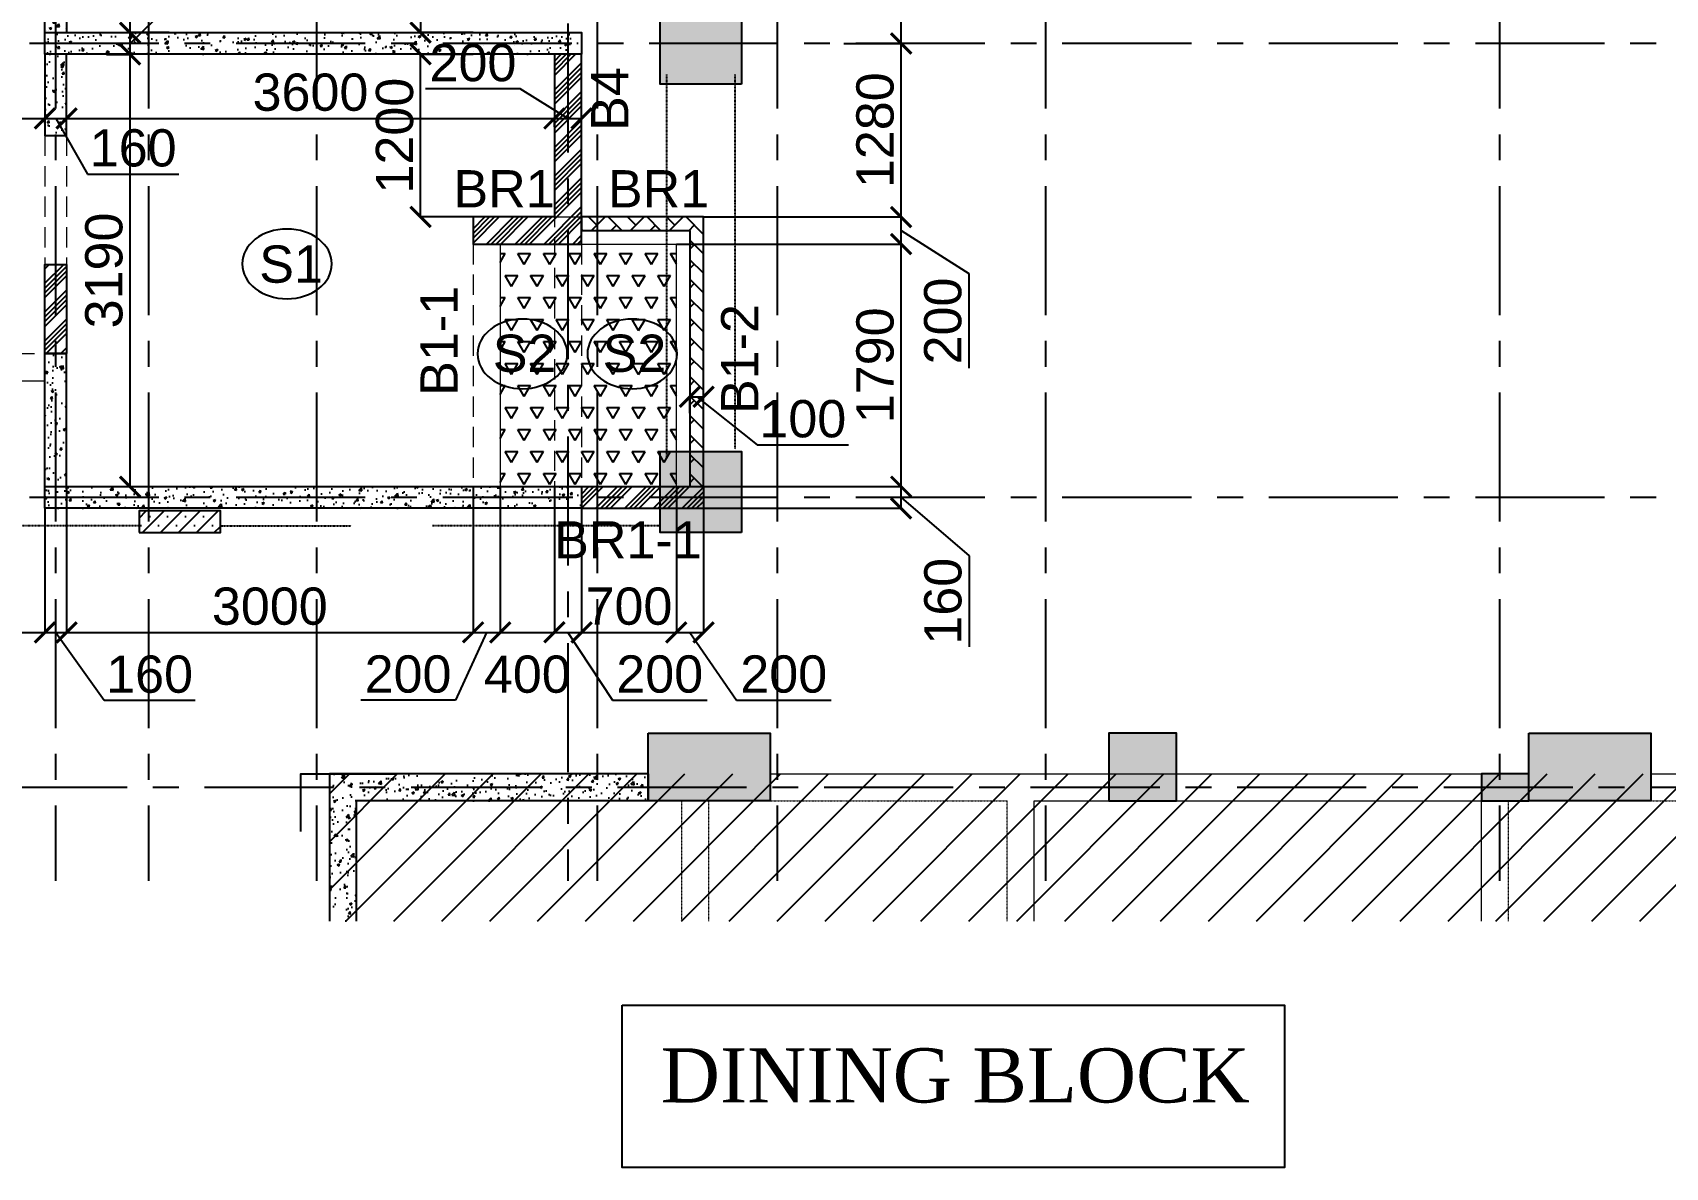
# Model space of a CAD drawing. Header units: inches. Extents: x 278200 to 407749, y -182622 to -96622.
# Drawn here: x 291376 to 303423, y -132419 to -124045 of the extents above; entities that cross this region are included whole.
import ezdxf

# ---------------------------------------------------------------- set-up
doc = ezdxf.new("R2010")
doc.units = ezdxf.units.IN
doc.header["$MEASUREMENT"] = 0
for name, pattern in [('CENTER', [50.8, 31.75, -6.35, 6.35, -6.35]), ('DASHED2', [9.525, 6.35, -3.175]), ('Hidden', [3, 2, -1])]:
    doc.linetypes.add(name, pattern=pattern)
for name, color, linetype in [('1', 8, 'Continuous'), ('1 SHEET', 7, 'Continuous'), ('160 R.C. WALL HAT', 8, 'Continuous'), ('160 R.C.WALL', 6, 'Continuous'), ('2', 5, 'Continuous'), ('AR-Column', 40, 'Continuous'), ('AR-Hidden', 251, 'DASHED2'), ('BAL. PARAPET WALL', 4, 'Continuous'), ('BEAM TEXT', 4, 'Continuous'), ('DIM', 251, 'Continuous'), ('GRID', 8, 'CENTER'), ('HATCH-Wall', 251, 'Continuous'), ('JKEC COL', 6, 'Continuous'), ('JKEC COL HAT', 2, 'Continuous'), ('NON S.WALL HATCH', 8, 'Continuous'), ('NON STRUC R.C.WALL', 6, 'Continuous'), ('NON.STRUC.R.C.WALLS', 1, 'Continuous'), ('PARAPET WALL', 4, 'Continuous'), ('SHEAR WALL', 6, 'Continuous'), ('SUNKEN', 8, 'Continuous')]:
    doc.layers.add(name, color=color, linetype=linetype)
for name, color, linetype, lineweight in [('BEAMS', 3, 'Continuous', 0), ('SLAB CIR', 1, 'Continuous', 25), ('SLAB TXT', 3, 'Continuous', 0)]:
    doc.layers.add(name, color=color, linetype=linetype, lineweight=lineweight)
doc.styles.add('T200', font='sanss___.ttf', dxfattribs={"height": 275})
doc.styles.add('T300', font='sanss___.ttf', dxfattribs={"height": 350})
doc.styles.add('T400', font='romantic.ttf')
doc.dimstyles.new('T 200', dxfattribs={"dimtxt": 275, "dimasz": 150, "dimexe": 1, "dimexo": 0, "dimgap": 50, "dimtad": 1, "dimdec": 0, "dimrnd": 5, "dimdsep": 46, "dimtxsty": 'T200', "dimblk": 'ARCHTICK', "dimcen": 2.5, "dimdle": 1, "dimclrd": 5, "dimclre": 253, "dimclrt": 1, "dimadec": 0, "dimazin": 0, "dimtfac": 1, "dimtdec": 0, "dimtmove": 2, "dimatfit": 3, "dimfxl": 0, "dimarcsym": 0})
pattern_1 = [(45, (2626358.34, -227125.94), (-106.066017, 106.066017), []), (45, (2626393.7, -227125.94), (-106.066017, 106.066017), []), (45, (2626429.05, -227125.94), (-106.066017, 106.066017), []), (45, (2626464.41, -227125.94), (-106.066017, 106.066017), [])]
pattern_2 = [(50, (2464819.82, 125850.9), (179.315046, -15.688034), [18.75, -206.25]), (355, (2464819.82, 125850.9), (-34.687833, 188.048033), [15, -165]), (100.4514445, (2464834.76, 125849.6), (144.627212, 172.359998), [15.935048, -175.285528]), (46.1842, (2464819.82, 125900.9), (266.810333, -41.37982), [28.125, -309.375]), (96.635635, (2464842.05, 125897.46), (233.665486, 243.52965), [23.902586, -262.92844]), (351.184164, (2464819.82, 125900.9), (233.665486, 243.52965), [22.5, -247.5]), (21, (2464844.82, 125888.4), (149.226763, -100.654723), [18.75, -206.25]), (326, (2464844.82, 125888.4), (60.828833, 181.287511), [15, -165]), (71.451445, (2464857.25, 125880.02), (210.055594, 80.632788), [15.935047, -175.285528]), (37.5, (2464819.816, 125850.906), (3.0399638, 83.2234635), [0, -163, 0, -167.5, 0, -165.625]), (7.5, (2464819.82, 125850.91), (65.7673844, 98.602928), [0, -95.5, 0, -159.25, 0, -63.125]), (327.5, (2464764.066, 125850.906), (133.455609, -5.638718), [0, -62.5, 0, -195, 0, -258.75]), (317.5, (2464739.07, 125850.91), (145.7965423, 25.0262456), [0, -81.25, 0, -129.5, 0, -183.75])]

# ---------------------------------------------------------------- blocks, each defined once
blk = doc.blocks.new('_ARCHTICK')
at = {"color": 0, "linetype": 'ByBlock', "const_width": 0.15}
blk.add_lwpolyline([(-0.5, -0.5), (0.5, 0.5)], dxfattribs=at)
blk = doc.blocks.new('*D635')
at = {"layer": 'Defpoints', "color": 0}
for p in [(291921, -124205, 15), (292095, -124205), (291921, -127395, 15)]:
    blk.add_point(p, dxfattribs=at)
at = {"layer": 'DIM', "color": 253, "lineweight": -2}
for p, q in [((291921, -124205), (292096, -124205)), ((291921, -127395), (292096, -127395))]:
    blk.add_line(p, q, dxfattribs=at)
at = {"layer": 'DIM', "color": 5, "lineweight": -2}
blk.add_line((292095, -127396), (292095, -124204), dxfattribs=at)
at = {"layer": 'DIM', "color": 5, "lineweight": -2, "xscale": 150, "yscale": 150, "zscale": 150}
for p, rotation in [((292095, -124205), 90), ((292095, -127395), 270)]:
    blk.add_blockref('_ARCHTICK', p, dxfattribs=dict(at, rotation=rotation))
at = {"layer": 'DIM', "color": 1, "insert": (291903, -125800), "char_height": 275, "attachment_point": 5, "rotation": 90, "style": 'T200'}
blk.add_mtext('3190', dxfattribs=at)
blk = doc.blocks.new('*D636')
at = {"layer": 'Defpoints', "color": 0}
for p in [(292095, -124045), (292383, -124045, 15), (291921, -124205, 15)]:
    blk.add_point(p, dxfattribs=at)
at = {"layer": 'DIM', "color": 5, "lineweight": -2}
for p, q in [((292482, -123747), (292482, -123075)), ((292095, -124125), (292482, -123747)), ((292095, -124206), (292095, -124044))]:
    blk.add_line(p, q, dxfattribs=at)
at = {"layer": 'DIM', "color": 253, "lineweight": -2}
for p, q in [((292383, -124045), (292094, -124045)), ((291921, -124205), (292096, -124205))]:
    blk.add_line(p, q, dxfattribs=at)
at = {"layer": 'DIM', "color": 5, "lineweight": -2, "xscale": 150, "yscale": 150, "zscale": 150}
for p, rotation in [((292095, -124045), 90), ((292095, -124205), 270)]:
    blk.add_blockref('_ARCHTICK', p, dxfattribs=dict(at, rotation=rotation))
at = {"layer": 'DIM', "color": 1, "insert": (292290, -123411), "char_height": 275, "attachment_point": 5, "rotation": 90, "style": 'T200'}
blk.add_mtext('160', dxfattribs=at)
blk = doc.blocks.new('*D637')
at = {"layer": 'Defpoints', "color": 0}
for p in [(292095, -120895), (292574, -120895, 15), (292383, -124045, 15)]:
    blk.add_point(p, dxfattribs=at)
at = {"layer": 'DIM', "color": 253, "lineweight": -2}
for p, q in [((292574, -120895), (292094, -120895)), ((292383, -124045), (292094, -124045))]:
    blk.add_line(p, q, dxfattribs=at)
at = {"layer": 'DIM', "color": 5, "lineweight": -2}
blk.add_line((292095, -124046), (292095, -120894), dxfattribs=at)
at = {"layer": 'DIM', "color": 5, "lineweight": -2, "xscale": 150, "yscale": 150, "zscale": 150}
for p, rotation in [((292095, -120895), 90), ((292095, -124045), 270)]:
    blk.add_blockref('_ARCHTICK', p, dxfattribs=dict(at, rotation=rotation))
at = {"layer": 'DIM', "color": 1, "insert": (291903, -122470), "char_height": 275, "attachment_point": 5, "rotation": 90, "style": 'T200'}
blk.add_mtext('3150', dxfattribs=at)
blk = doc.blocks.new('A$C2EF61270')
at = {"layer": '1'}
h = blk.add_hatch(dxfattribs=at)
h.set_pattern_fill('AR-CONC', color=256)
h.set_pattern_definition([(50, (0, -5600), (182.1847, -15.939), [19.05, -209.55]), (355, (0, -5600), (-35.2434, 191.057), [15.24, -167.6406]), (100.4514, (15.18, -5601.33), (146.941, 175.118), [16.19, -178.09]), (46.184, (0, -5549.2), (271.079, -42.042), [28.575, -314.325]), (96.6356, (22.6, -5552.7), (237.404, 247.426), [24.285, -267.136]), (351.184, (0, -5549.2), (237.404, 247.426), [22.86, -251.46]), (21, (25.4, -5561.9), (151.6144, -102.2652), [19.05, -209.55]), (326, (25.4, -5561.9), (61.802, 184.188), [15.24, -167.64]), (71.4514, (38.03, -5570.42), (213.4164, 81.923), [16.19, -178.09]), (37.5, (0, -5600), (3.0886, 84.55504), [0, -165.608, 0, -170.18, 0, -168.275]), (7.5, (0, -5600), (66.8197, 100.1806), [0, -97.028, 0, -161.798, 0, -64.135]), (327.5, (-56.64, -5600), (135.5906, -5.72874), [0, -63.5, 0, -198.12, 0, -262.89]), (317.5, (-82.04, -5600), (148.1292, 25.4265), [0, -82.55, 0, -131.572, 0, -186.69])])
h.paths.add_polyline_path([(0, -1086), (200, -1086), (200, -200), (2352, -200), (2352, 0), (0, 0)])
h = blk.add_hatch(dxfattribs=at)
h.set_pattern_fill('ANSI31', color=256, scale=2000)
h.set_pattern_definition([(45, (0, -1085.52), (-176.7767, 176.7767), [])])
h.paths.add_polyline_path([(0, 0), (63301, 0), (63301, -1086), (0, -1086)])
at = {"layer": 'JKEC COL HAT', "linetype": 'Continuous', "ltscale": 100}
h = blk.add_hatch(color=256, dxfattribs=at)
h.dxf.hatch_style = 1
h.paths.add_polyline_path([(2352, 300), (3252, 300), (3252, -200), (2352, -200)])
h = blk.add_hatch(color=256, dxfattribs=at)
h.dxf.hatch_style = 1
h.paths.add_polyline_path([(5751, -200), (6251, -200), (6251, 300), (5751, 300)])
h = blk.add_hatch(color=256, dxfattribs=at)
h.dxf.hatch_style = 1
h.paths.add_polyline_path([(8851, 300), (9751, 300), (9751, -200), (8851, -200)])
h = blk.add_hatch(color=256, dxfattribs=at)
h.dxf.hatch_style = 1
h.paths.add_polyline_path([(8501, -200), (8851, -200), (8851, 0), (8501, 0)])
at = {"layer": 'BEAMS', "color": 4, "linetype": 'Continuous', "ltscale": 0.01}
for p, q in [((3252, 0), (8501, 0)), ((9751, 0), (63001, 0)), ((5201, -200), (8501, -200)), ((5201, -1086), (5201, -200)), ((8501, -1086), (8501, -200))]:
    blk.add_line(p, q, dxfattribs=at)
at = {"layer": 'BEAMS', "linetype": 'Hidden', "ltscale": 0.01}
for p, q in [((2600, -1086), (2600, -200)), ((2800, -1086), (2800, -200)), ((3252, -200), (5001, -200)), ((5001, -1086), (5001, -200)), ((8701, -1086), (8701, -200)), ((9751, -200), (45400, -200))]:
    blk.add_line(p, q, dxfattribs=at)
at = {"layer": 'GRID', "ltscale": 30}
blk.add_line((64039, -100), (-2655, -100), dxfattribs=at)
at = {"layer": 'JKEC COL'}
for points in [[(2352, 300), (3252, 300), (3252, -200), (2352, -200)], [(5751, -200), (6251, -200), (6251, 300), (5751, 300)], [(8851, 300), (9751, 300), (9751, -200), (8851, -200)], [(8501, -200), (8851, -200), (8851, 0), (8501, 0)]]:
    blk.add_lwpolyline(points, close=True, dxfattribs=at)
at = {"layer": 'SHEAR WALL'}
for p, q in [((2352, 0), (0, 0)), ((0, 0), (0, -1086)), ((2352, 0), (2352, -200)), ((2352, -200), (200, -200)), ((200, -1086), (200, -200))]:
    blk.add_line(p, q, dxfattribs=at)
blk = doc.blocks.new('*D27')
at = {"layer": 'Defpoints', "color": 0}
for p in [(291466, -124678), (289666, -124714), (291466, -124714, 15)]:
    blk.add_point(p, dxfattribs=at)
at = {"layer": 'DIM', "color": 5, "lineweight": -2}
blk.add_line((289665, -124678), (291467, -124678), dxfattribs=at)
at = {"layer": 'DIM', "color": 253, "lineweight": -2}
for p, q in [((289666, -124714), (289666, -124677)), ((291466, -124714), (291466, -124677))]:
    blk.add_line(p, q, dxfattribs=at)
at = {"layer": 'DIM', "color": 5, "lineweight": -2, "xscale": 150, "yscale": 150, "zscale": 150, "rotation": 180}
blk.add_blockref('_ARCHTICK', (289666, -124678), dxfattribs=at)
at = {"layer": 'DIM', "color": 5, "lineweight": -2, "xscale": 150, "yscale": 150, "zscale": 150}
blk.add_blockref('_ARCHTICK', (291466, -124678), dxfattribs=at)
at = {"layer": 'DIM', "color": 1, "insert": (290566, -124486), "char_height": 275, "attachment_point": 5, "style": 'T200'}
blk.add_mtext('1800', dxfattribs=at)
blk = doc.blocks.new('*D28')
at = {"layer": 'Defpoints', "color": 0}
for p in [(291626, -124678), (291466, -124714, 15), (291626, -124736, 15)]:
    blk.add_point(p, dxfattribs=at)
at = {"layer": 'DIM', "color": 5, "lineweight": -2}
for p, q in [((291465, -124678), (291627, -124678)), ((291546, -124678), (291782, -125089)), ((291782, -125089), (292454, -125089))]:
    blk.add_line(p, q, dxfattribs=at)
at = {"layer": 'DIM', "color": 253, "lineweight": -2}
for p, q in [((291466, -124714), (291466, -124677)), ((291626, -124736), (291626, -124677))]:
    blk.add_line(p, q, dxfattribs=at)
at = {"layer": 'DIM', "color": 5, "lineweight": -2, "xscale": 150, "yscale": 150, "zscale": 150, "rotation": 180}
blk.add_blockref('_ARCHTICK', (291466, -124678), dxfattribs=at)
at = {"layer": 'DIM', "color": 5, "lineweight": -2, "xscale": 150, "yscale": 150, "zscale": 150}
blk.add_blockref('_ARCHTICK', (291626, -124678), dxfattribs=at)
at = {"layer": 'DIM', "color": 1, "insert": (292118, -124897), "char_height": 275, "attachment_point": 5, "style": 'T200'}
blk.add_mtext('160', dxfattribs=at)
blk = doc.blocks.new('*D29')
at = {"layer": 'Defpoints', "color": 0}
for p in [(295226, -124678), (291626, -124736, 15), (295226, -124741, 15)]:
    blk.add_point(p, dxfattribs=at)
at = {"layer": 'DIM', "color": 5, "lineweight": -2}
blk.add_line((291625, -124678), (295227, -124678), dxfattribs=at)
at = {"layer": 'DIM', "color": 253, "lineweight": -2}
for p, q in [((291626, -124736), (291626, -124677)), ((295226, -124741), (295226, -124677))]:
    blk.add_line(p, q, dxfattribs=at)
at = {"layer": 'DIM', "color": 5, "lineweight": -2, "xscale": 150, "yscale": 150, "zscale": 150, "rotation": 180}
blk.add_blockref('_ARCHTICK', (291626, -124678), dxfattribs=at)
at = {"layer": 'DIM', "color": 5, "lineweight": -2, "xscale": 150, "yscale": 150, "zscale": 150}
blk.add_blockref('_ARCHTICK', (295226, -124678), dxfattribs=at)
at = {"layer": 'DIM', "color": 1, "insert": (293426, -124486), "char_height": 275, "attachment_point": 5, "style": 'T200'}
blk.add_mtext('3600', dxfattribs=at)
blk = doc.blocks.new('*D30')
at = {"layer": 'Defpoints', "color": 0}
for p in [(295426, -124678), (295226, -124741, 15), (295426, -124749, 15)]:
    blk.add_point(p, dxfattribs=at)
at = {"layer": 'DIM', "color": 5, "lineweight": -2}
for p, q in [((294974, -124460), (294276, -124460)), ((295326, -124678), (294974, -124460)), ((295225, -124678), (295427, -124678))]:
    blk.add_line(p, q, dxfattribs=at)
at = {"layer": 'DIM', "color": 253, "lineweight": -2}
for p, q in [((295226, -124741), (295226, -124677)), ((295426, -124749), (295426, -124677))]:
    blk.add_line(p, q, dxfattribs=at)
at = {"layer": 'DIM', "color": 5, "lineweight": -2, "xscale": 150, "yscale": 150, "zscale": 150, "rotation": 180}
blk.add_blockref('_ARCHTICK', (295226, -124678), dxfattribs=at)
at = {"layer": 'DIM', "color": 5, "lineweight": -2, "xscale": 150, "yscale": 150, "zscale": 150}
blk.add_blockref('_ARCHTICK', (295426, -124678), dxfattribs=at)
at = {"layer": 'DIM', "color": 1, "insert": (294625, -124268), "char_height": 275, "attachment_point": 5, "style": 'T200'}
blk.add_mtext('200', dxfattribs=at)
blk = doc.blocks.new('*D49')
at = {"layer": 'Defpoints', "color": 0}
for p in [(289666, -127555, 15), (291466, -127555, 15), (291466, -128471)]:
    blk.add_point(p, dxfattribs=at)
at = {"layer": 'DIM', "color": 253, "lineweight": -2}
for p, q in [((289666, -127555), (289666, -128472)), ((291466, -127555), (291466, -128472))]:
    blk.add_line(p, q, dxfattribs=at)
at = {"layer": 'DIM', "color": 5, "lineweight": -2}
blk.add_line((289665, -128471), (291467, -128471), dxfattribs=at)
at = {"layer": 'DIM', "color": 5, "lineweight": -2, "xscale": 150, "yscale": 150, "zscale": 150, "rotation": 180}
blk.add_blockref('_ARCHTICK', (289666, -128471), dxfattribs=at)
at = {"layer": 'DIM', "color": 5, "lineweight": -2, "xscale": 150, "yscale": 150, "zscale": 150}
blk.add_blockref('_ARCHTICK', (291466, -128471), dxfattribs=at)
at = {"layer": 'DIM', "color": 1, "insert": (290566, -128279), "char_height": 275, "attachment_point": 5, "style": 'T200'}
blk.add_mtext('1800', dxfattribs=at)
blk = doc.blocks.new('*D50')
at = {"layer": 'Defpoints', "color": 0}
for p in [(291626, -127395, 15), (291466, -127555, 15), (291626, -128471)]:
    blk.add_point(p, dxfattribs=at)
at = {"layer": 'DIM', "color": 253, "lineweight": -2}
for p, q in [((291626, -127395), (291626, -128472)), ((291466, -127555), (291466, -128472))]:
    blk.add_line(p, q, dxfattribs=at)
at = {"layer": 'DIM', "color": 5, "lineweight": -2}
for p, q in [((291465, -128471), (291627, -128471)), ((291546, -128471), (291903, -128972)), ((291903, -128972), (292575, -128972))]:
    blk.add_line(p, q, dxfattribs=at)
at = {"layer": 'DIM', "color": 5, "lineweight": -2, "xscale": 150, "yscale": 150, "zscale": 150, "rotation": 180}
blk.add_blockref('_ARCHTICK', (291466, -128471), dxfattribs=at)
at = {"layer": 'DIM', "color": 5, "lineweight": -2, "xscale": 150, "yscale": 150, "zscale": 150}
blk.add_blockref('_ARCHTICK', (291626, -128471), dxfattribs=at)
at = {"layer": 'DIM', "color": 1, "insert": (292239, -128781), "char_height": 275, "attachment_point": 5, "style": 'T200'}
blk.add_mtext('160', dxfattribs=at)
blk = doc.blocks.new('*D51')
at = {"layer": 'Defpoints', "color": 0}
for p in [(291626, -127395, 15), (294626, -127395, 15), (294626, -128471)]:
    blk.add_point(p, dxfattribs=at)
at = {"layer": 'DIM', "color": 253, "lineweight": -2}
for p, q in [((291626, -127395), (291626, -128472)), ((294626, -127395), (294626, -128472))]:
    blk.add_line(p, q, dxfattribs=at)
at = {"layer": 'DIM', "color": 5, "lineweight": -2}
blk.add_line((291625, -128471), (294627, -128471), dxfattribs=at)
at = {"layer": 'DIM', "color": 5, "lineweight": -2, "xscale": 150, "yscale": 150, "zscale": 150, "rotation": 180}
blk.add_blockref('_ARCHTICK', (291626, -128471), dxfattribs=at)
at = {"layer": 'DIM', "color": 5, "lineweight": -2, "xscale": 150, "yscale": 150, "zscale": 150}
blk.add_blockref('_ARCHTICK', (294626, -128471), dxfattribs=at)
at = {"layer": 'DIM', "color": 1, "insert": (293126, -128279), "char_height": 275, "attachment_point": 5, "style": 'T200'}
blk.add_mtext('3000', dxfattribs=at)
blk = doc.blocks.new('*D52')
at = {"layer": 'Defpoints', "color": 0}
for p in [(294626, -127395, 15), (294826, -127395, 15), (294826, -128471)]:
    blk.add_point(p, dxfattribs=at)
at = {"layer": 'DIM', "color": 253, "lineweight": -2}
for p, q in [((294626, -127395), (294626, -128472)), ((294826, -127395), (294826, -128472))]:
    blk.add_line(p, q, dxfattribs=at)
at = {"layer": 'DIM', "color": 5, "lineweight": -2}
for p, q in [((294726, -128471), (294495, -128972)), ((294625, -128471), (294827, -128471)), ((294495, -128972), (293797, -128972))]:
    blk.add_line(p, q, dxfattribs=at)
at = {"layer": 'DIM', "color": 5, "lineweight": -2, "xscale": 150, "yscale": 150, "zscale": 150, "rotation": 180}
blk.add_blockref('_ARCHTICK', (294626, -128471), dxfattribs=at)
at = {"layer": 'DIM', "color": 5, "lineweight": -2, "xscale": 150, "yscale": 150, "zscale": 150}
blk.add_blockref('_ARCHTICK', (294826, -128471), dxfattribs=at)
at = {"layer": 'DIM', "color": 1, "insert": (294146, -128780), "char_height": 275, "attachment_point": 5, "style": 'T200'}
blk.add_mtext('200', dxfattribs=at)
blk = doc.blocks.new('*D53')
at = {"layer": 'Defpoints', "color": 0}
for p in [(294826, -127395, 15), (295226, -127395, 15), (295226, -128471)]:
    blk.add_point(p, dxfattribs=at)
at = {"layer": 'DIM', "color": 253, "lineweight": -2}
for p, q in [((294826, -127395), (294826, -128472)), ((295226, -127395), (295226, -128472))]:
    blk.add_line(p, q, dxfattribs=at)
at = {"layer": 'DIM', "color": 5, "lineweight": -2}
blk.add_line((294825, -128471), (295227, -128471), dxfattribs=at)
at = {"layer": 'DIM', "color": 5, "lineweight": -2, "xscale": 150, "yscale": 150, "zscale": 150, "rotation": 180}
blk.add_blockref('_ARCHTICK', (294826, -128471), dxfattribs=at)
at = {"layer": 'DIM', "color": 5, "lineweight": -2, "xscale": 150, "yscale": 150, "zscale": 150}
blk.add_blockref('_ARCHTICK', (295226, -128471), dxfattribs=at)
at = {"layer": 'DIM', "color": 1, "insert": (295026, -128781), "char_height": 275, "attachment_point": 5, "style": 'T200'}
blk.add_mtext('400', dxfattribs=at)
blk = doc.blocks.new('*D54')
at = {"layer": 'Defpoints', "color": 0}
for p in [(295226, -127395, 15), (295426, -127395, 15), (295426, -128471)]:
    blk.add_point(p, dxfattribs=at)
at = {"layer": 'DIM', "color": 253, "lineweight": -2}
for p, q in [((295226, -127395), (295226, -128472)), ((295426, -127395), (295426, -128472))]:
    blk.add_line(p, q, dxfattribs=at)
at = {"layer": 'DIM', "color": 5, "lineweight": -2}
for p, q in [((295225, -128471), (295427, -128471)), ((295326, -128471), (295654, -128972)), ((295654, -128972), (296352, -128972))]:
    blk.add_line(p, q, dxfattribs=at)
at = {"layer": 'DIM', "color": 5, "lineweight": -2, "xscale": 150, "yscale": 150, "zscale": 150, "rotation": 180}
blk.add_blockref('_ARCHTICK', (295226, -128471), dxfattribs=at)
at = {"layer": 'DIM', "color": 5, "lineweight": -2, "xscale": 150, "yscale": 150, "zscale": 150}
blk.add_blockref('_ARCHTICK', (295426, -128471), dxfattribs=at)
at = {"layer": 'DIM', "color": 1, "insert": (296003, -128780), "char_height": 275, "attachment_point": 5, "style": 'T200'}
blk.add_mtext('200', dxfattribs=at)
blk = doc.blocks.new('*D55')
at = {"layer": 'Defpoints', "color": 0}
for p in [(295426, -127395, 15), (296126, -127395, 15), (296126, -128471)]:
    blk.add_point(p, dxfattribs=at)
at = {"layer": 'DIM', "color": 253, "lineweight": -2}
for p, q in [((295426, -127395), (295426, -128472)), ((296126, -127395), (296126, -128472))]:
    blk.add_line(p, q, dxfattribs=at)
at = {"layer": 'DIM', "color": 5, "lineweight": -2}
blk.add_line((295425, -128471), (296127, -128471), dxfattribs=at)
at = {"layer": 'DIM', "color": 5, "lineweight": -2, "xscale": 150, "yscale": 150, "zscale": 150, "rotation": 180}
blk.add_blockref('_ARCHTICK', (295426, -128471), dxfattribs=at)
at = {"layer": 'DIM', "color": 5, "lineweight": -2, "xscale": 150, "yscale": 150, "zscale": 150}
blk.add_blockref('_ARCHTICK', (296126, -128471), dxfattribs=at)
at = {"layer": 'DIM', "color": 1, "insert": (295776, -128279), "char_height": 275, "attachment_point": 5, "style": 'T200'}
blk.add_mtext('700', dxfattribs=at)
blk = doc.blocks.new('*D56')
at = {"layer": 'Defpoints', "color": 0}
for p in [(296126, -127395, 15), (296326, -127555, 15), (296326, -128471)]:
    blk.add_point(p, dxfattribs=at)
at = {"layer": 'DIM', "color": 253, "lineweight": -2}
for p, q in [((296126, -127395), (296126, -128472)), ((296326, -127555), (296326, -128472))]:
    blk.add_line(p, q, dxfattribs=at)
at = {"layer": 'DIM', "color": 5, "lineweight": -2}
for p, q in [((296125, -128471), (296327, -128471)), ((296226, -128471), (296569, -128972)), ((296569, -128972), (297267, -128972))]:
    blk.add_line(p, q, dxfattribs=at)
at = {"layer": 'DIM', "color": 5, "lineweight": -2, "xscale": 150, "yscale": 150, "zscale": 150, "rotation": 180}
blk.add_blockref('_ARCHTICK', (296126, -128471), dxfattribs=at)
at = {"layer": 'DIM', "color": 5, "lineweight": -2, "xscale": 150, "yscale": 150, "zscale": 150}
blk.add_blockref('_ARCHTICK', (296326, -128471), dxfattribs=at)
at = {"layer": 'DIM', "color": 1, "insert": (296918, -128780), "char_height": 275, "attachment_point": 5, "style": 'T200'}
blk.add_mtext('200', dxfattribs=at)
blk = doc.blocks.new('*D59')
at = {"layer": 'Defpoints', "color": 0}
for p in [(296326, -126732), (296226, -126853, 15), (296326, -126853, 15)]:
    blk.add_point(p, dxfattribs=at)
at = {"layer": 'DIM', "color": 5, "lineweight": -2}
for p, q in [((296225, -126732), (296327, -126732)), ((296276, -126732), (296723, -127088)), ((296723, -127088), (297395, -127088))]:
    blk.add_line(p, q, dxfattribs=at)
at = {"layer": 'DIM', "color": 253, "lineweight": -2}
for p, q in [((296226, -126853), (296226, -126731)), ((296326, -126853), (296326, -126731))]:
    blk.add_line(p, q, dxfattribs=at)
at = {"layer": 'DIM', "color": 5, "lineweight": -2, "xscale": 150, "yscale": 150, "zscale": 150, "rotation": 180}
blk.add_blockref('_ARCHTICK', (296226, -126732), dxfattribs=at)
at = {"layer": 'DIM', "color": 5, "lineweight": -2, "xscale": 150, "yscale": 150, "zscale": 150}
blk.add_blockref('_ARCHTICK', (296326, -126732), dxfattribs=at)
at = {"layer": 'DIM', "color": 1, "insert": (297059, -126896), "char_height": 275, "attachment_point": 5, "style": 'T200'}
blk.add_mtext('100', dxfattribs=at)
blk = doc.blocks.new('*D60')
at = {"layer": 'Defpoints', "color": 0}
for p in [(296326, -127395, 15), (297784, -127395), (296326, -127555)]:
    blk.add_point(p, dxfattribs=at)
at = {"layer": 'DIM', "color": 253, "lineweight": -2}
for p, q in [((296326, -127395), (297785, -127395)), ((296326, -127555), (297785, -127555))]:
    blk.add_line(p, q, dxfattribs=at)
at = {"layer": 'DIM', "color": 5, "lineweight": -2}
for p, q in [((297784, -127556), (297784, -127394)), ((297784, -127475), (298286, -127905)), ((298286, -127905), (298286, -128577))]:
    blk.add_line(p, q, dxfattribs=at)
at = {"layer": 'DIM', "color": 5, "lineweight": -2, "xscale": 150, "yscale": 150, "zscale": 150}
for p, rotation in [((297784, -127395), 90), ((297784, -127555), 270)]:
    blk.add_blockref('_ARCHTICK', p, dxfattribs=dict(at, rotation=rotation))
at = {"layer": 'DIM', "color": 1, "insert": (298094, -128241), "char_height": 275, "attachment_point": 5, "rotation": 90, "style": 'T200'}
blk.add_mtext('160', dxfattribs=at)
blk = doc.blocks.new('*D61')
at = {"layer": 'Defpoints', "color": 0}
for p in [(296126, -125605, 15), (297784, -125605), (296326, -127395, 15)]:
    blk.add_point(p, dxfattribs=at)
at = {"layer": 'DIM', "color": 253, "lineweight": -2}
for p, q in [((296126, -125605), (297785, -125605)), ((296326, -127395), (297785, -127395))]:
    blk.add_line(p, q, dxfattribs=at)
at = {"layer": 'DIM', "color": 5, "lineweight": -2}
blk.add_line((297784, -127396), (297784, -125604), dxfattribs=at)
at = {"layer": 'DIM', "color": 5, "lineweight": -2, "xscale": 150, "yscale": 150, "zscale": 150}
for p, rotation in [((297784, -125605), 90), ((297784, -127395), 270)]:
    blk.add_blockref('_ARCHTICK', p, dxfattribs=dict(at, rotation=rotation))
at = {"layer": 'DIM', "color": 1, "insert": (297593, -126500), "char_height": 275, "attachment_point": 5, "rotation": 90, "style": 'T200'}
blk.add_mtext('1790', dxfattribs=at)
blk = doc.blocks.new('*D62')
at = {"layer": 'Defpoints', "color": 0}
for p in [(296326, -125405, 15), (297784, -125405), (296126, -125605, 15)]:
    blk.add_point(p, dxfattribs=at)
at = {"layer": 'DIM', "color": 253, "lineweight": -2}
for p, q in [((296326, -125405), (297785, -125405)), ((296126, -125605), (297785, -125605))]:
    blk.add_line(p, q, dxfattribs=at)
at = {"layer": 'DIM', "color": 5, "lineweight": -2}
for p, q in [((297784, -125606), (297784, -125404)), ((297784, -125505), (298285, -125823)), ((298285, -125823), (298285, -126522))]:
    blk.add_line(p, q, dxfattribs=at)
at = {"layer": 'DIM', "color": 5, "lineweight": -2, "xscale": 150, "yscale": 150, "zscale": 150}
for p, rotation in [((297784, -125405), 90), ((297784, -125605), 270)]:
    blk.add_blockref('_ARCHTICK', p, dxfattribs=dict(at, rotation=rotation))
at = {"layer": 'DIM', "color": 1, "insert": (298093, -126173), "char_height": 275, "attachment_point": 5, "rotation": 90, "style": 'T200'}
blk.add_mtext('200', dxfattribs=at)
blk = doc.blocks.new('*D63')
at = {"layer": 'Defpoints', "color": 0}
for p in [(297362, -124125, 15), (297784, -124125), (296326, -125405, 15)]:
    blk.add_point(p, dxfattribs=at)
at = {"layer": 'DIM', "color": 253, "lineweight": -2}
for p, q in [((297362, -124125), (297785, -124125)), ((296326, -125405), (297785, -125405))]:
    blk.add_line(p, q, dxfattribs=at)
at = {"layer": 'DIM', "color": 5, "lineweight": -2}
blk.add_line((297784, -125406), (297784, -124124), dxfattribs=at)
at = {"layer": 'DIM', "color": 5, "lineweight": -2, "xscale": 150, "yscale": 150, "zscale": 150}
for p, rotation in [((297784, -124125), 90), ((297784, -125405), 270)]:
    blk.add_blockref('_ARCHTICK', p, dxfattribs=dict(at, rotation=rotation))
at = {"layer": 'DIM', "color": 1, "insert": (297593, -124765), "char_height": 275, "attachment_point": 5, "rotation": 90, "style": 'T200'}
blk.add_mtext('1280', dxfattribs=at)
blk = doc.blocks.new('*D153')
at = {"layer": 'Defpoints', "color": 0}
for p in [(296326, -122845, 15), (297785, -122845), (297362, -124125)]:
    blk.add_point(p, dxfattribs=at)
at = {"layer": 'DIM', "color": 253, "lineweight": -2}
for p, q in [((296326, -122845), (297786, -122845)), ((297362, -124125), (297786, -124125))]:
    blk.add_line(p, q, dxfattribs=at)
at = {"layer": 'DIM', "color": 5, "lineweight": -2}
blk.add_line((297785, -124126), (297785, -122844), dxfattribs=at)
at = {"layer": 'DIM', "color": 5, "lineweight": -2, "xscale": 150, "yscale": 150, "zscale": 150}
for p, rotation in [((297785, -122845), 90), ((297785, -124125), 270)]:
    blk.add_blockref('_ARCHTICK', p, dxfattribs=dict(at, rotation=rotation))
at = {"layer": 'DIM', "color": 1, "insert": (297594, -123485), "char_height": 275, "attachment_point": 5, "rotation": 90, "style": 'T200'}
blk.add_mtext('1280', dxfattribs=at)
blk = doc.blocks.new('*D763')
at = {"layer": 'Defpoints', "color": 0}
for p in [(294239, -124205), (294626, -124205, 15), (294626, -125405, 15)]:
    blk.add_point(p, dxfattribs=at)
at = {"layer": 'DIM', "color": 253, "lineweight": -2}
for p, q in [((294626, -124205), (294238, -124205)), ((294626, -125405), (294238, -125405))]:
    blk.add_line(p, q, dxfattribs=at)
at = {"layer": 'DIM', "color": 5, "lineweight": -2}
blk.add_line((294239, -125406), (294239, -124204), dxfattribs=at)
at = {"layer": 'DIM', "color": 5, "lineweight": -2, "xscale": 150, "yscale": 150, "zscale": 150}
for p, rotation in [((294239, -124205), 90), ((294239, -125405), 270)]:
    blk.add_blockref('_ARCHTICK', p, dxfattribs=dict(at, rotation=rotation))
at = {"layer": 'DIM', "color": 1, "insert": (294048, -124805), "char_height": 275, "attachment_point": 5, "rotation": 90, "style": 'T200'}
blk.add_mtext('1200', dxfattribs=at)
blk = doc.blocks.new('*D764')
at = {"layer": 'Defpoints', "color": 0}
for p in [(294626, -122845, 15), (294239, -124045), (294626, -124045, 15)]:
    blk.add_point(p, dxfattribs=at)
at = {"layer": 'DIM', "color": 253, "lineweight": -2}
for p, q in [((294626, -122845), (294238, -122845)), ((294626, -124045), (294238, -124045))]:
    blk.add_line(p, q, dxfattribs=at)
at = {"layer": 'DIM', "color": 5, "lineweight": -2}
blk.add_line((294239, -122844), (294239, -124046), dxfattribs=at)
at = {"layer": 'DIM', "color": 5, "lineweight": -2, "xscale": 150, "yscale": 150, "zscale": 150}
for p, rotation in [((294239, -122845), 90), ((294239, -124045), 270)]:
    blk.add_blockref('_ARCHTICK', p, dxfattribs=dict(at, rotation=rotation))
at = {"layer": 'DIM', "color": 1, "insert": (294048, -123445), "char_height": 275, "attachment_point": 5, "rotation": 90, "style": 'T200'}
blk.add_mtext('1200', dxfattribs=at)
blk = doc.blocks.new('A$C02A55DAE')
at = {"layer": 'NON S.WALL HATCH'}
h = blk.add_hatch(dxfattribs=at)
h.set_pattern_fill('SACNCR', color=256, scale=1000)
h.set_pattern_definition([(45, (-131825.64, 75915.45), (-66.29126, 66.29126), []), (45, (-131759.35, 75915.45), (-66.29126, 66.29126), [0, -93.75])])
h.paths.add_polyline_path([(11346, -21790), (10746, -21790), (10746, -21190), (11346, -21190)])
h.paths.add_polyline_path([(11346, -18480), (10746, -18480), (10746, -17880), (11346, -17880)])
h.paths.add_polyline_path([(11346, -15170), (10746, -15170), (10746, -14570), (11346, -14570)])
h.paths.add_polyline_path([(11346, -11500), (10746, -11500), (10746, -11870), (11346, -11870)])
h = blk.add_hatch(dxfattribs=at)
h.set_pattern_fill('SACNCR', color=256, scale=1000)
h.set_pattern_definition([(45, (-131825.64, 74440.45), (-66.29126, 66.29126), []), (45, (-131759.35, 74440.45), (-66.29126, 66.29126), [0, -93.75])])
h.paths.add_polyline_path([(3064, -21790), (3664, -21790), (3664, -21630), (3064, -21630)])
h.paths.add_polyline_path([(6901, -21790), (7501, -21790), (7501, -21630), (6901, -21630)])
at = {"layer": 'AR-Column', "color": 4, "elevation": -29}
for points in [[(11346, -18480), (10746, -18480), (10746, -17880), (11346, -17880)], [(11346, -21790), (10746, -21790), (10746, -21190), (11346, -21190)], [(6901, -21790), (7501, -21790), (7501, -21630), (6901, -21630)]]:
    blk.add_lwpolyline(points, close=True, dxfattribs=at)
at = {"layer": 'AR-Hidden', "ltscale": 0.009}
for p, q in [((10794, -21244, -29), (10794, -18410, -29)), ((11299, -21174, -29), (11299, -18410, -29)), ((6901, -21740, -29), (3664, -21740, -29)), ((7501, -21740, -29), (8466, -21740, -29)), ((10746, -21740, -29), (9066, -21740, -29))]:
    blk.add_line(p, q, dxfattribs=at)

msp = doc.modelspace()

# ---------------------------------------------------------------- hatches: boundary and pattern name
at = {"layer": '160 R.C. WALL HAT'}
h = msp.add_hatch(dxfattribs=at)
h.set_pattern_fill('AR-CONC', color=256, scale=25)
h.set_pattern_definition(pattern_2)
h.paths.add_polyline_path([(291465.7, -123444.9), (291625.7, -123444.9), (291625.7, -124044.9), (291465.7, -124044.9)])
h = msp.add_hatch(dxfattribs=at)
h.set_pattern_fill('AR-CONC', color=256, scale=25)
h.set_pattern_definition(pattern_2)
h.paths.add_polyline_path([(291465.7, -124044.9), (291465.7, -124204.9), (295425.7, -124204.9), (295425.7, -124044.9)])
h = msp.add_hatch(dxfattribs=at)
h.set_pattern_fill('AR-CONC', color=256, scale=25)
h.set_pattern_definition(pattern_2)
h.paths.add_polyline_path([(291625.7, -124204.9), (291465.7, -124204.9), (291465.7, -124804.9), (291625.7, -124804.9)])
h = msp.add_hatch(dxfattribs=at)
h.set_pattern_fill('AR-CONC', color=256, scale=25)
h.set_pattern_definition(pattern_2)
h.paths.add_polyline_path([(291465.7, -126413.5), (291625.7, -126413.5), (291625.7, -127394.9), (291465.7, -127394.9)])
h = msp.add_hatch(dxfattribs=at)
h.set_pattern_fill('AR-CONC', color=256, scale=25)
h.set_pattern_definition(pattern_2)
h.paths.add_polyline_path([(291465.7, -127554.9), (291465.7, -127394.9), (295425.7, -127394.9), (295425.7, -127554.9)])
at = {"layer": 'BAL. PARAPET WALL'}
h = msp.add_hatch(dxfattribs=at)
h.set_pattern_fill('AR-HBONE', color=256, style=0)
h.set_pattern_definition([(45, (-1840252.6, 369166.42), (1e-14, 143.684098), [304.8, -101.6]), (135, (-1840180.76, 369238.26), (1e-14, 143.684098), [304.8, -101.6])])
h.paths.add_polyline_path([(296225.7, -127394.9), (296325.7, -127394.9), (296325.7, -125404.9), (295425.7, -125404.9), (295425.7, -125504.9), (296225.7, -125504.9)])
at = {"layer": 'NON STRUC R.C.WALL'}
h = msp.add_hatch(dxfattribs=at)
h.set_pattern_fill('ANSI34', color=1, scale=200)
h.set_pattern_definition(pattern_1)
h.paths.add_polyline_path([(295225.7, -124204.9), (295225.7, -125404.9), (294625.7, -125404.9), (294625.7, -125604.9), (295425.7, -125604.9), (295425.7, -124204.9)])
h = msp.add_hatch(dxfattribs=at)
h.set_pattern_fill('ANSI34', color=1, scale=200)
h.set_pattern_definition(pattern_1)
h.paths.add_polyline_path([(291625.7, -125754.9), (291625.7, -126413.5), (291465.7, -126413.5), (291465.7, -125754.9)])
h = msp.add_hatch(dxfattribs=at)
h.set_pattern_fill('ANSI34', color=1, scale=200)
h.set_pattern_definition(pattern_1)
h.paths.add_polyline_path([(295425.7, -127394.9), (296325.7, -127394.9), (296325.7, -127554.9), (295425.7, -127554.9)])
at = {"layer": 'SUNKEN'}
h = msp.add_hatch(dxfattribs=at)
h.set_pattern_fill('TRIANG', color=256, scale=500)
h.set_pattern_definition([(60, (2581941.19, -332303.54), (-93.75, 162.379763), [93.75, -93.75]), (120, (2581941.19, -332303.54), (-187.5, 1e-07), [93.75, -93.75]), (0, (2581894.31, -332222.35), (93.75, 162.379763), [93.75, -93.75])])
h.paths.add_polyline_path([(296125.7, -125604.9), (294825.7, -125604.9), (294825.7, -127394.9), (296125.7, -127394.9)])

# ---------------------------------------------------------------- linework, layer by layer
at = {"layer": '160 R.C.WALL'}
for p, q in [((291465.7, -126413.5, 14.7), (291625.7, -126413.5, 14.7)), ((291465.7, -127394.9, 14.7), (291465.7, -126413.5, 14.7)), ((291625.7, -126413.5, 14.7), (291465.7, -126413.5, 14.7)), ((291625.7, -127394.9, 14.7), (291625.7, -126413.5, 14.7))]:
    msp.add_line(p, q, dxfattribs=at)
at = {"layer": '160 R.C.WALL', "elevation": 14.7}
for points in [[(291465.7, -124044.9), (291465.7, -123444.9), (291625.7, -123444.9), (291625.7, -124044.9)], [(291465.7, -124204.9), (291465.7, -124804.9), (291625.7, -124804.9), (291625.7, -124204.9)]]:
    msp.add_lwpolyline(points, dxfattribs=at)
for points in [[(291465.7, -124204.9), (291465.7, -124044.9), (295425.7, -124044.9), (295425.7, -124204.9)], [(291465.7, -127554.9), (291465.7, -127394.9), (295425.7, -127394.9), (295425.7, -127554.9)]]:
    msp.add_lwpolyline(points, close=True, dxfattribs=at)
at = {"layer": '2', "color": 1}
msp.add_lwpolyline([(295726, -131222.2), (300612.2, -131222.2), (300612.2, -132418.9), (295726, -132418.9)], close=True, dxfattribs=at)
at = {"layer": 'BAL. PARAPET WALL', "elevation": 14.7}
msp.add_lwpolyline([(296225.7, -127394.9), (296325.7, -127394.9), (296325.7, -125404.9), (295425.7, -125404.9), (295425.7, -125504.9), (296225.7, -125504.9), (296225.7, -127394.9)], dxfattribs=at)
at = {"layer": 'BEAMS', "linetype": 'Hidden', "ltscale": 75}
for p, q in [((295225.7, -124204.9, 14.7), (295225.7, -127394.9, 14.7)), ((291465.7, -124804.9, 14.7), (291465.7, -126413.5, 14.7)), ((291625.7, -124804.9, 14.7), (291625.7, -126413.5, 14.7)), ((294625.7, -125604.9, 14.7), (294625.7, -127394.9, 14.7)), ((295425.7, -125604.9, 14.7), (295425.7, -127394.9, 14.7)), ((289665.7, -126413.5, 14.7), (291465.7, -126413.5, 14.7))]:
    msp.add_line(p, q, dxfattribs=at)
at = {"layer": 'BEAMS', "color": 4, "linetype": 'Continuous', "ltscale": 0.01}
for p, q in [((295425.7, -124204.9, 14.7), (295425.7, -125604.9, 14.7)), ((294625.7, -125404.9, 14.7), (296325.7, -125404.9, 14.7)), ((296325.7, -127394.9, 14.7), (296325.7, -125404.9, 14.7)), ((294625.7, -125604.9, 14.7), (296325.7, -125604.9, 14.7)), ((294825.7, -125604.9, 14.7), (294825.7, -127394.9, 14.7)), ((296125.7, -127394.9, 14.7), (296125.7, -125604.9, 14.7)), ((289665.7, -126613.5, 14.7), (291465.7, -126613.5, 14.7))]:
    msp.add_line(p, q, dxfattribs=at)
at = {"layer": 'GRID', "ltscale": 30}
for p, q in [((291545.7, -99268.8, 14.7), (291545.7, -130305.3, 14.7)), ((292230.7, -99268.8, 14.7), (292230.7, -130305.3, 14.7)), ((293470.9, -99268.8, 14.7), (293470.9, -130305.3, 14.7)), ((295540.7, -99268.8, 14.7), (295540.7, -130305.3, 14.7)), ((296870.7, -99268.8, 14.7), (296870.7, -130305.3, 14.7)), ((298850.7, -99268.8, 14.7), (298850.7, -130305.3, 14.7)), ((302200.7, -99268.8, 14.7), (302200.7, -130305.3, 14.7)), ((295325.7, -99593.6, 14.7), (295325.7, -130305.3, 14.7)), ((366982.1, -124124.9, 14.7), (280837.7, -124124.9, 14.7)), ((366982.1, -127474.9, 14.7), (280837.7, -127474.9, 14.7))]:
    msp.add_line(p, q, dxfattribs=at)
at = {"layer": 'HATCH-Wall', "color": 3, "elevation": 14.7}
msp.add_lwpolyline([(293355.5, -129940.2), (293355.5, -129514.9), (294048.4, -129514.9)], dxfattribs=at)
at = {"layer": 'NON.STRUC.R.C.WALLS'}
for p, q in [((295425.7, -127394.9, 14.7), (296325.7, -127394.9, 14.7)), ((296325.7, -127394.9, 14.7), (296325.7, -127554.9, 14.7)), ((295425.7, -127554.9, 14.7), (296325.7, -127554.9, 14.7))]:
    msp.add_line(p, q, dxfattribs=at)
at = {"layer": 'NON.STRUC.R.C.WALLS', "elevation": 14.7}
msp.add_lwpolyline([(295225.7, -124204.9), (295225.7, -125404.9), (294625.7, -125404.9), (294625.7, -125604.9), (295425.7, -125604.9), (295425.7, -124204.9)], dxfattribs=at)
msp.add_lwpolyline([(291625.7, -125754.9), (291625.7, -126413.5), (291465.7, -126413.5), (291465.7, -125754.9)], close=True, dxfattribs=at)
at = {"layer": 'PARAPET WALL'}
msp.add_line((294625.7, -125404.9, 14.7), (294625.7, -125604.9, 14.7), dxfattribs=at)
at = {"layer": 'SLAB CIR', "extrusion": (0, 0, -1)}
for centre in [(293252.9, -125751.3, -0.7), (294990, -126415.5, -0.7), (295800.6, -126415.5, -0.7)]:
    msp.add_ellipse(centre, major_axis=(-331, 0), ratio=0.77685, dxfattribs=at)

# ---------------------------------------------------------------- block references
at = {"layer": '160 R.C.WALL'}
msp.add_blockref('A$C2EF61270', (293565.5, -129514.9, 14.7), dxfattribs=at)
at = {"layer": 'DIM', "color": 1}
msp.add_blockref('A$C02A55DAE', (285260.7, -105944.9, 29.5), dxfattribs=at)

# ---------------------------------------------------------------- texts
at = {"layer": '1 SHEET', "color": 4, "ltscale": 7, "style": 'T400'}
msp.add_text('DINING BLOCK', height=400, dxfattribs=at).set_placement((296010.9, -131940))
at = {"layer": 'BEAM TEXT', "style": 'T300'}
for s, p in [('B4', (295771.9, -124769.9)), ('B1-1', (294512.4, -126725.3)), ('B1-2', (296730.7, -126859.6))]:
    msp.add_text(s, height=275, rotation=90, dxfattribs=at).set_placement(p)
for s, p in [('BR1', (294481.1, -125334.7)), ('BR1', (295620.7, -125334.7)), ('BR1-1', (295224.1, -127925.6))]:
    msp.add_text(s, height=275, dxfattribs=at).set_placement(p)
at = {"layer": 'SLAB TXT', "style": 'T300'}
for s, p in [('S1', (293048, -125890.5)), ('S2', (294771.1, -126548.4)), ('S2', (295581.7, -126548.4))]:
    msp.add_text(s, height=275, dxfattribs=at).set_placement(p)

# ---------------------------------------------------------------- dimensions: what is measured, and where the dimension line sits
at = {"layer": 'DIM'}
for base, p1, p2, angle, picture, middle in [((292094.8, -120894.9), (292382.6, -124044.9, 14.7), (292574.5, -120894.9, 14.7), 90, '*D637', (291903, -122469.9)), ((294239.2, -124044.9), (294625.7, -122844.9, 14.7), (294625.7, -124044.9, 14.7), 270, '*D764', (294047.5, -123444.9)), ((297785.2, -122844.9), (297361.5, -124124.9), (296325.7, -122844.9, 14.7), 90, '*D153', (297593.5, -123484.9)), ((297784.2, -124124.9), (296325.7, -125404.9, 14.7), (297361.5, -124124.9, 14.7), 90, '*D63', (297592.5, -124764.9)), ((292094.8, -124204.9), (291921.4, -127394.9, 14.7), (291921.4, -124204.9, 14.7), 90, '*D635', (291903, -125799.9)), ((294239.2, -124204.9), (294625.7, -125404.9, 14.7), (294625.7, -124204.9, 14.7), 90, '*D763', (294047.5, -124804.9)), ((297784.2, -125604.9), (296325.7, -127394.9, 14.7), (296125.7, -125604.9, 14.7), 90, '*D61', (297592.5, -126499.9))]:
    dim = msp.add_linear_dim(base=base, p1=p1, p2=p2, angle=angle, dimstyle='T 200', dxfattribs=at)
    dim.commit()
    dim.dimension.update_dxf_attribs({"geometry": picture, "text_midpoint": middle})
for base, p1, p2, angle, picture, middle in [((292094.8, -124044.9), (291921.4, -124204.9, 14.7), (292382.6, -124044.9, 14.7), 90, '*D636', (292482, -123697.2)), ((297784.2, -125404.9), (296125.7, -125604.9, 14.7), (296325.7, -125404.9, 14.7), 90, '*D62', (298285.1, -125873.4)), ((296325.7, -126731.5), (296225.7, -126853, 14.7), (296325.7, -126853, 14.7), 180, '*D59', (296773.1, -127087.6)), ((297784.2, -127394.9), (296325.7, -127554.9), (296325.7, -127394.9, 14.7), 90, '*D60', (298285.7, -127955))]:
    dim = msp.add_linear_dim(base=base, p1=p1, p2=p2, angle=angle, dimstyle='T 200', override={"dimtmove": 1}, dxfattribs=at)
    dim.commit()
    dim.dimension.update_dxf_attribs({"geometry": picture, "text_midpoint": middle, "dimtype": 160})
for base, p1, p2, picture, middle in [((295425.7, -124677.6), (295225.7, -124740.8, 14.7), (295425.7, -124749.5, 14.7), '*D30', (294923.9, -124460)), ((291625.7, -124677.6), (291465.7, -124714.2, 14.7), (291625.7, -124736.2, 14.7), '*D28', (291831.8, -125089.1)), ((291625.7, -128470.9), (291465.7, -127554.9, 14.7), (291625.7, -127394.9, 14.7), '*D50', (291953.2, -128972.4)), ((294825.7, -128470.9), (294625.7, -127394.9, 14.7), (294825.7, -127394.9, 14.7), '*D52', (294445.3, -128971.9)), ((295425.7, -128470.9), (295225.7, -127394.9, 14.7), (295425.7, -127394.9, 14.7), '*D54', (295703.6, -128971.9)), ((296325.7, -128470.9), (296125.7, -127394.9, 14.7), (296325.7, -127554.9, 14.7), '*D56', (296618.6, -128971.9))]:
    dim = msp.add_linear_dim(base=base, p1=p1, p2=p2, dimstyle='T 200', override={"dimtmove": 1}, dxfattribs=at)
    dim.commit()
    dim.dimension.update_dxf_attribs({"geometry": picture, "text_midpoint": middle, "dimtype": 160})
for base, p1, p2, picture, middle in [((291465.7, -124677.6), (289665.7, -124714.2), (291465.7, -124714.2, 14.7), '*D27', (290565.7, -124486)), ((295225.7, -124677.6), (291625.7, -124736.2, 14.7), (295225.7, -124740.8, 14.7), '*D29', (293425.7, -124485.8)), ((294625.7, -128470.9), (291625.7, -127394.9, 14.7), (294625.7, -127394.9, 14.7), '*D51', (293125.7, -128279.1)), ((296125.7, -128470.9), (295425.7, -127394.9, 14.7), (296125.7, -127394.9, 14.7), '*D55', (295775.7, -128279.3)), ((291465.7, -128470.9), (289665.7, -127554.9, 14.7), (291465.7, -127554.9, 14.7), '*D49', (290565.7, -128279.3))]:
    dim = msp.add_linear_dim(base=base, p1=p1, p2=p2, dimstyle='T 200', dxfattribs=at)
    dim.commit()
    dim.dimension.update_dxf_attribs({"geometry": picture, "text_midpoint": middle})
dim = msp.add_linear_dim(base=(295225.7, -128470.9), p1=(294825.7, -127394.9, 14.7), p2=(295225.7, -127394.9, 14.7), dimstyle='T 200', dxfattribs=at)
dim.commit()
dim.dimension.update_dxf_attribs({"geometry": '*D53', "text_midpoint": (295025.7, -128781.4), "dimtype": 160})

doc.saveas('drawing.dxf')
